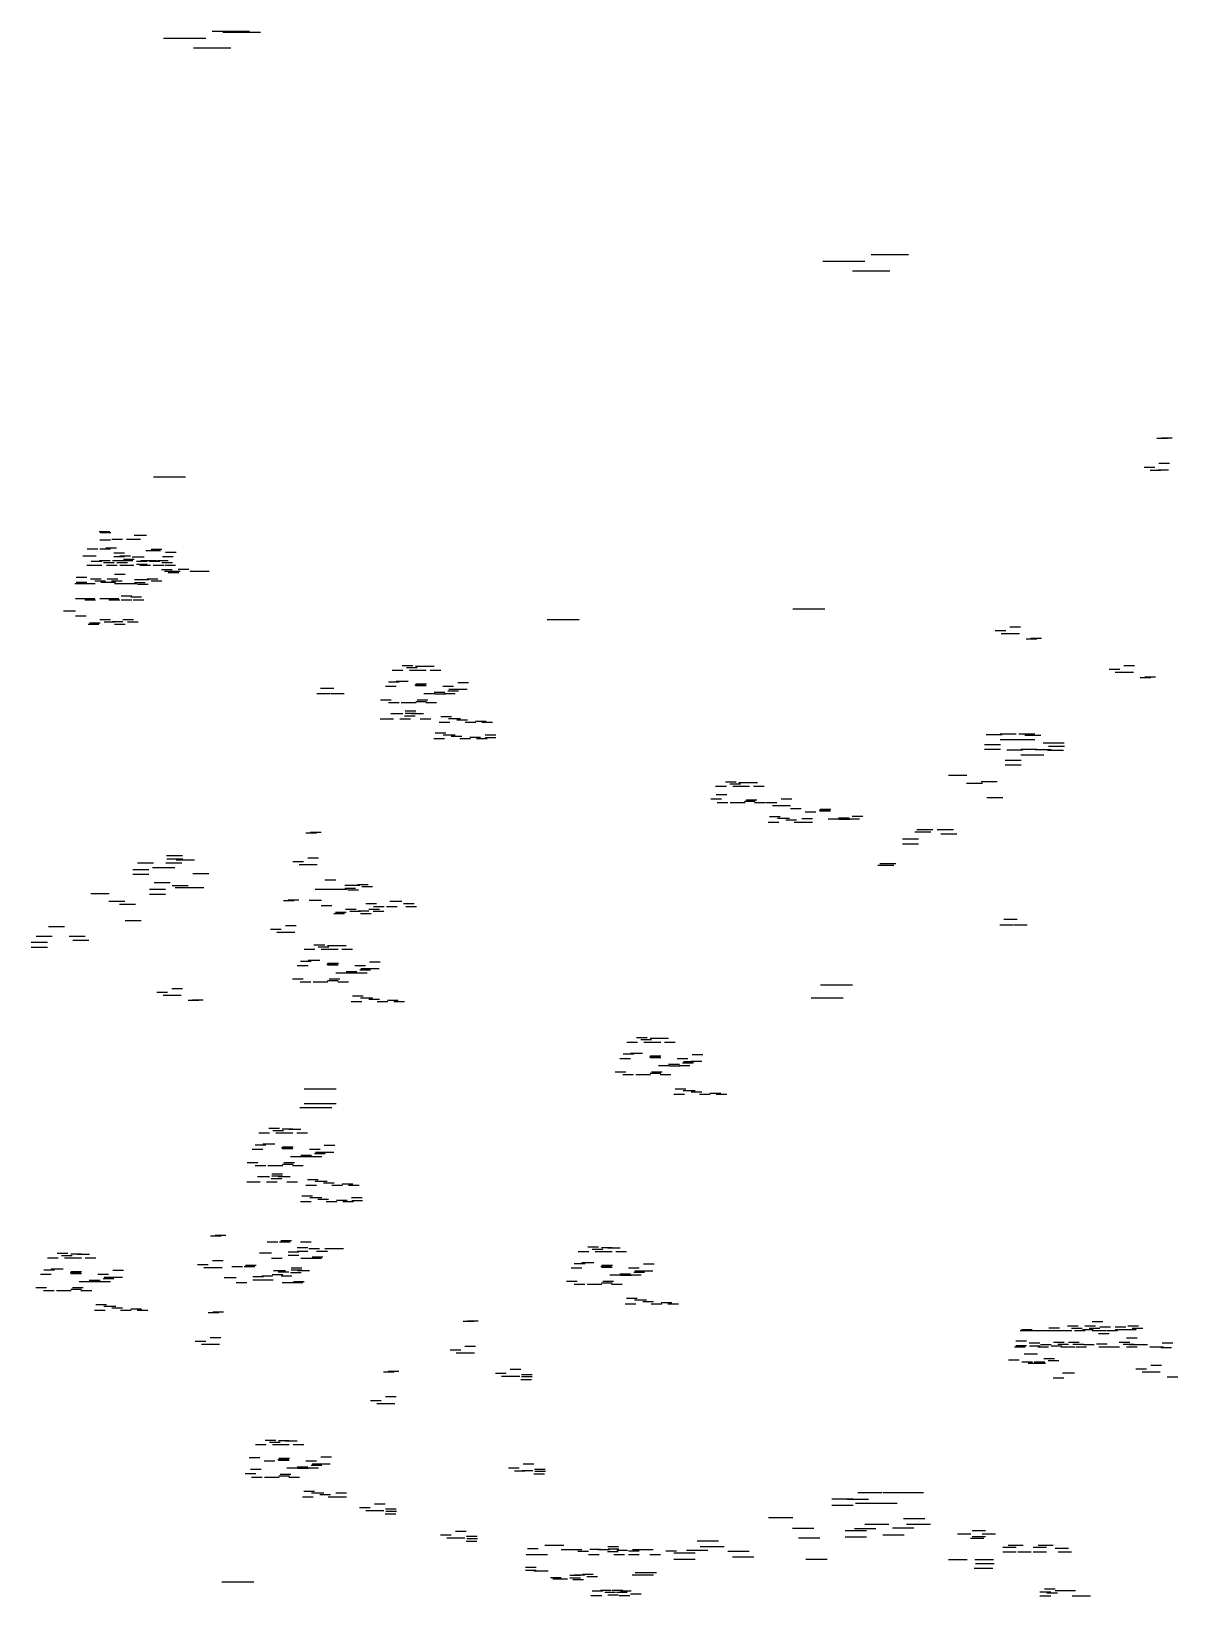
# Model space of a CAD drawing. Header units: metres. Extents: x 2661608.4 to 2661647.8, y 1209465.2 to 1209500.7.
# Drawn here: x 2661625.29 to 2661636.02, y 1209484.02 to 1209498.67 of the extents above; entities that cross this region are included whole.
import ezdxf

# ---------------------------------------------------------------- set-up
doc = ezdxf.new("R2010")
doc.units = ezdxf.units.M

msp = doc.modelspace()

# ---------------------------------------------------------------- linework, layer by layer
for p, q in [((2661626.528, 1209498.606), (2661626.878, 1209498.606)), ((2661626.573, 1209498.606), (2661626.923, 1209498.606)), ((2661626.983, 1209498.669), (2661627.333, 1209498.669)), ((2661627.084, 1209498.66), (2661627.434, 1209498.66)), ((2661626.807, 1209498.515), (2661627.157, 1209498.515)), ((2661632.698, 1209496.518), (2661633.048, 1209496.518)), ((2661632.742, 1209496.518), (2661633.092, 1209496.518)), ((2661633.152, 1209496.58), (2661633.502, 1209496.58)), ((2661632.976, 1209496.426), (2661633.326, 1209496.426)), ((2661635.827, 1209494.859), (2661635.927, 1209494.859)), ((2661635.87, 1209494.864), (2661635.97, 1209494.864)), ((2661635.845, 1209494.626), (2661635.945, 1209494.626)), ((2661626.434, 1209494.497), (2661626.734, 1209494.497)), ((2661635.706, 1209494.59), (2661635.806, 1209494.59)), ((2661635.764, 1209494.562), (2661635.864, 1209494.562)), ((2661635.834, 1209494.563), (2661635.934, 1209494.563)), ((2661625.926, 1209493.987), (2661626.026, 1209493.987)), ((2661625.93, 1209493.909), (2661626.03, 1209493.909)), ((2661625.935, 1209493.976), (2661626.035, 1209493.976)), ((2661626.043, 1209493.916), (2661626.143, 1209493.916)), ((2661626.182, 1209493.916), (2661626.282, 1209493.916)), ((2661626.212, 1209493.916), (2661626.312, 1209493.916)), ((2661626.254, 1209493.952), (2661626.354, 1209493.952)), ((2661626.267, 1209493.952), (2661626.367, 1209493.952)), ((2661625.772, 1209493.758), (2661625.872, 1209493.758)), ((2661625.797, 1209493.758), (2661625.897, 1209493.758)), ((2661625.814, 1209493.823), (2661625.914, 1209493.823)), ((2661625.93, 1209493.823), (2661626.03, 1209493.823)), ((2661625.988, 1209493.834), (2661626.088, 1209493.834)), ((2661626.063, 1209493.786), (2661626.163, 1209493.786)), ((2661626.063, 1209493.751), (2661626.163, 1209493.751)), ((2661626.119, 1209493.757), (2661626.219, 1209493.757)), ((2661626.233, 1209493.75), (2661626.333, 1209493.75)), ((2661626.246, 1209493.75), (2661626.346, 1209493.75)), ((2661626.362, 1209493.809), (2661626.462, 1209493.809)), ((2661626.398, 1209493.809), (2661626.498, 1209493.809)), ((2661626.411, 1209493.821), (2661626.511, 1209493.821)), ((2661626.518, 1209493.752), (2661626.618, 1209493.752)), ((2661626.546, 1209493.793), (2661626.646, 1209493.793)), ((2661625.81, 1209493.671), (2661625.91, 1209493.671)), ((2661625.851, 1209493.708), (2661625.951, 1209493.708)), ((2661625.851, 1209493.671), (2661625.951, 1209493.671)), ((2661625.927, 1209493.714), (2661626.027, 1209493.714)), ((2661625.967, 1209493.695), (2661626.067, 1209493.695)), ((2661625.995, 1209493.671), (2661626.095, 1209493.671)), ((2661626.051, 1209493.714), (2661626.151, 1209493.714)), ((2661626.069, 1209493.586), (2661626.169, 1209493.586)), ((2661626.091, 1209493.695), (2661626.191, 1209493.695)), ((2661626.119, 1209493.671), (2661626.219, 1209493.671)), ((2661626.139, 1209493.714), (2661626.239, 1209493.714)), ((2661626.15, 1209493.671), (2661626.25, 1209493.671)), ((2661626.152, 1209493.726), (2661626.252, 1209493.726)), ((2661626.274, 1209493.708), (2661626.374, 1209493.708)), ((2661626.275, 1209493.68), (2661626.375, 1209493.68)), ((2661626.306, 1209493.671), (2661626.406, 1209493.671)), ((2661626.316, 1209493.714), (2661626.416, 1209493.714)), ((2661626.362, 1209493.714), (2661626.462, 1209493.714)), ((2661626.392, 1209493.707), (2661626.492, 1209493.707)), ((2661626.43, 1209493.671), (2661626.53, 1209493.671)), ((2661626.47, 1209493.714), (2661626.57, 1209493.714)), ((2661626.509, 1209493.632), (2661626.609, 1209493.632)), ((2661626.511, 1209493.695), (2661626.611, 1209493.695)), ((2661626.538, 1209493.615), (2661626.638, 1209493.615)), ((2661626.539, 1209493.671), (2661626.639, 1209493.671)), ((2661626.571, 1209493.604), (2661626.671, 1209493.604)), ((2661626.584, 1209493.616), (2661626.684, 1209493.616)), ((2661626.665, 1209493.634), (2661626.765, 1209493.634)), ((2661626.778, 1209493.616), (2661626.878, 1209493.616)), ((2661626.856, 1209493.616), (2661626.956, 1209493.616)), ((2661625.697, 1209493.5), (2661625.797, 1209493.5)), ((2661625.71, 1209493.558), (2661625.81, 1209493.558)), ((2661625.71, 1209493.512), (2661625.81, 1209493.512)), ((2661625.789, 1209493.5), (2661625.889, 1209493.5)), ((2661625.845, 1209493.543), (2661625.945, 1209493.543)), ((2661625.885, 1209493.523), (2661625.985, 1209493.523)), ((2661625.94, 1209493.511), (2661626.04, 1209493.511)), ((2661625.979, 1209493.511), (2661626.079, 1209493.511)), ((2661626, 1209493.543), (2661626.1, 1209493.543)), ((2661626.041, 1209493.523), (2661626.141, 1209493.523)), ((2661626.069, 1209493.5), (2661626.169, 1209493.5)), ((2661626.1, 1209493.5), (2661626.2, 1209493.5)), ((2661626.177, 1209493.5), (2661626.277, 1209493.5)), ((2661626.255, 1209493.536), (2661626.355, 1209493.536)), ((2661626.256, 1209493.509), (2661626.356, 1209493.509)), ((2661626.284, 1209493.494), (2661626.384, 1209493.494)), ((2661626.294, 1209493.537), (2661626.394, 1209493.537)), ((2661626.373, 1209493.543), (2661626.473, 1209493.543)), ((2661626.413, 1209493.523), (2661626.513, 1209493.523)), ((2661625.705, 1209493.36), (2661625.805, 1209493.36)), ((2661625.783, 1209493.36), (2661625.883, 1209493.36)), ((2661625.792, 1209493.348), (2661625.892, 1209493.348)), ((2661625.931, 1209493.36), (2661626.031, 1209493.36)), ((2661626.008, 1209493.36), (2661626.108, 1209493.36)), ((2661626.017, 1209493.348), (2661626.117, 1209493.348)), ((2661626.131, 1209493.383), (2661626.231, 1209493.383)), ((2661626.131, 1209493.348), (2661626.231, 1209493.348)), ((2661626.22, 1209493.374), (2661626.32, 1209493.374)), ((2661626.242, 1209493.348), (2661626.342, 1209493.348)), ((2661625.59, 1209493.244), (2661625.69, 1209493.244)), ((2661625.604, 1209493.244), (2661625.704, 1209493.244)), ((2661625.703, 1209493.196), (2661625.803, 1209493.196)), ((2661625.931, 1209493.162), (2661626.031, 1209493.162)), ((2661626.148, 1209493.162), (2661626.248, 1209493.162)), ((2661630.118, 1209493.161), (2661630.418, 1209493.161)), ((2661632.417, 1209493.261), (2661632.717, 1209493.261)), ((2661625.822, 1209493.118), (2661625.922, 1209493.118)), ((2661625.836, 1209493.13), (2661625.936, 1209493.13)), ((2661625.971, 1209493.142), (2661626.071, 1209493.142)), ((2661626.047, 1209493.145), (2661626.147, 1209493.145)), ((2661626.069, 1209493.118), (2661626.169, 1209493.118)), ((2661626.189, 1209493.142), (2661626.289, 1209493.142)), ((2661634.312, 1209493.058), (2661634.412, 1209493.058)), ((2661634.369, 1209493.03), (2661634.469, 1209493.03)), ((2661634.44, 1209493.03), (2661634.54, 1209493.03)), ((2661634.451, 1209493.094), (2661634.551, 1209493.094)), ((2661634.603, 1209492.982), (2661634.703, 1209492.982)), ((2661634.645, 1209492.987), (2661634.745, 1209492.987)), ((2661628.76, 1209492.732), (2661628.86, 1209492.732)), ((2661628.801, 1209492.712), (2661628.901, 1209492.712)), ((2661628.886, 1209492.726), (2661628.986, 1209492.726)), ((2661628.948, 1209492.725), (2661629.048, 1209492.725)), ((2661628.961, 1209492.725), (2661629.061, 1209492.725)), ((2661635.518, 1209492.732), (2661635.618, 1209492.732)), ((2661628.634, 1209492.578), (2661628.734, 1209492.578)), ((2661628.668, 1209492.689), (2661628.768, 1209492.689)), ((2661628.704, 1209492.586), (2661628.804, 1209492.586)), ((2661628.717, 1209492.586), (2661628.817, 1209492.586)), ((2661628.829, 1209492.689), (2661628.929, 1209492.689)), ((2661628.887, 1209492.689), (2661628.987, 1209492.689)), ((2661628.889, 1209492.56), (2661628.989, 1209492.56)), ((2661629.023, 1209492.689), (2661629.123, 1209492.689)), ((2661629.281, 1209492.573), (2661629.381, 1209492.573)), ((2661635.379, 1209492.696), (2661635.479, 1209492.696)), ((2661635.437, 1209492.668), (2661635.537, 1209492.668)), ((2661635.507, 1209492.669), (2661635.607, 1209492.669)), ((2661635.67, 1209492.621), (2661635.77, 1209492.621)), ((2661635.713, 1209492.625), (2661635.813, 1209492.625)), ((2661627.962, 1209492.469), (2661628.087, 1209492.469)), ((2661627.998, 1209492.521), (2661628.123, 1209492.521)), ((2661628.093, 1209492.469), (2661628.218, 1209492.469)), ((2661628.605, 1209492.537), (2661628.705, 1209492.537)), ((2661628.881, 1209492.551), (2661628.981, 1209492.551)), ((2661628.886, 1209492.544), (2661628.986, 1209492.544)), ((2661628.964, 1209492.469), (2661629.064, 1209492.469)), ((2661629.06, 1209492.481), (2661629.16, 1209492.481)), ((2661629.068, 1209492.468), (2661629.168, 1209492.468)), ((2661629.141, 1209492.537), (2661629.241, 1209492.537)), ((2661629.159, 1209492.469), (2661629.259, 1209492.469)), ((2661629.19, 1209492.496), (2661629.29, 1209492.496)), ((2661629.199, 1209492.509), (2661629.299, 1209492.509)), ((2661629.27, 1209492.509), (2661629.37, 1209492.509)), ((2661628.559, 1209492.411), (2661628.659, 1209492.411)), ((2661628.632, 1209492.384), (2661628.732, 1209492.384)), ((2661628.655, 1209492.282), (2661628.755, 1209492.282)), ((2661628.668, 1209492.282), (2661628.768, 1209492.282)), ((2661628.753, 1209492.384), (2661628.853, 1209492.384)), ((2661628.788, 1209492.307), (2661628.888, 1209492.307)), ((2661628.791, 1209492.384), (2661628.891, 1209492.384)), ((2661628.791, 1209492.286), (2661628.891, 1209492.286)), ((2661628.85, 1209492.282), (2661628.95, 1209492.282)), ((2661628.862, 1209492.282), (2661628.962, 1209492.282)), ((2661628.888, 1209492.396), (2661628.988, 1209492.396)), ((2661628.901, 1209492.411), (2661629.001, 1209492.411)), ((2661628.982, 1209492.384), (2661629.082, 1209492.384)), ((2661628.554, 1209492.232), (2661628.654, 1209492.232)), ((2661628.581, 1209492.232), (2661628.681, 1209492.232)), ((2661628.74, 1209492.232), (2661628.84, 1209492.232)), ((2661628.784, 1209492.261), (2661628.884, 1209492.261)), ((2661628.931, 1209492.232), (2661629.031, 1209492.232)), ((2661629.109, 1209492.2), (2661629.209, 1209492.2)), ((2661629.122, 1209492.253), (2661629.222, 1209492.253)), ((2661629.196, 1209492.236), (2661629.296, 1209492.236)), ((2661629.208, 1209492.236), (2661629.308, 1209492.236)), ((2661629.273, 1209492.222), (2661629.373, 1209492.222)), ((2661629.351, 1209492.2), (2661629.451, 1209492.2)), ((2661629.448, 1209492.212), (2661629.548, 1209492.212)), ((2661629.507, 1209492.2), (2661629.607, 1209492.2)), ((2661629.057, 1209492.048), (2661629.157, 1209492.048)), ((2661629.07, 1209492.1), (2661629.17, 1209492.1)), ((2661629.144, 1209492.084), (2661629.244, 1209492.084)), ((2661629.157, 1209492.084), (2661629.257, 1209492.084)), ((2661629.221, 1209492.07), (2661629.321, 1209492.07)), ((2661629.3, 1209492.048), (2661629.4, 1209492.048)), ((2661629.396, 1209492.06), (2661629.496, 1209492.06)), ((2661629.456, 1209492.048), (2661629.556, 1209492.048)), ((2661629.537, 1209492.084), (2661629.637, 1209492.084)), ((2661629.538, 1209492.057), (2661629.638, 1209492.057)), ((2661634.213, 1209491.992), (2661634.363, 1209491.992)), ((2661634.227, 1209492.085), (2661634.377, 1209492.085)), ((2661634.358, 1209492.093), (2661634.508, 1209492.093)), ((2661634.358, 1209492.04), (2661634.508, 1209492.04)), ((2661634.426, 1209492.04), (2661634.576, 1209492.04)), ((2661634.533, 1209492.093), (2661634.683, 1209492.093)), ((2661634.533, 1209492.04), (2661634.683, 1209492.04)), ((2661634.591, 1209492.08), (2661634.741, 1209492.08)), ((2661634.763, 1209492.009), (2661634.913, 1209492.009)), ((2661634.809, 1209492.008), (2661634.959, 1209492.008)), ((2661634.812, 1209491.977), (2661634.962, 1209491.977)), ((2661634.213, 1209491.947), (2661634.363, 1209491.947)), ((2661634.406, 1209491.847), (2661634.556, 1209491.847)), ((2661634.421, 1209491.941), (2661634.571, 1209491.941)), ((2661634.552, 1209491.948), (2661634.702, 1209491.948)), ((2661634.552, 1209491.895), (2661634.702, 1209491.895)), ((2661634.619, 1209491.895), (2661634.769, 1209491.895)), ((2661634.688, 1209491.944), (2661634.838, 1209491.944)), ((2661634.803, 1209491.939), (2661634.953, 1209491.939)), ((2661633.876, 1209491.704), (2661634.026, 1209491.704)), ((2661633.896, 1209491.704), (2661634.046, 1209491.704)), ((2661634.406, 1209491.802), (2661634.556, 1209491.802)), ((2661631.696, 1209491.601), (2661631.796, 1209491.601)), ((2661631.788, 1209491.644), (2661631.888, 1209491.644)), ((2661631.828, 1209491.625), (2661631.928, 1209491.625)), ((2661631.856, 1209491.601), (2661631.956, 1209491.601)), ((2661631.914, 1209491.638), (2661632.014, 1209491.638)), ((2661631.914, 1209491.601), (2661632.014, 1209491.601)), ((2661631.976, 1209491.638), (2661632.076, 1209491.638)), ((2661631.989, 1209491.638), (2661632.089, 1209491.638)), ((2661632.05, 1209491.601), (2661632.15, 1209491.601)), ((2661634.044, 1209491.631), (2661634.194, 1209491.631)), ((2661634.181, 1209491.645), (2661634.331, 1209491.645)), ((2661631.652, 1209491.482), (2661631.752, 1209491.482)), ((2661631.702, 1209491.525), (2661631.802, 1209491.525)), ((2661631.711, 1209491.449), (2661631.811, 1209491.449)), ((2661631.832, 1209491.449), (2661631.932, 1209491.449)), ((2661631.871, 1209491.449), (2661631.971, 1209491.449)), ((2661631.967, 1209491.461), (2661632.067, 1209491.461)), ((2661631.98, 1209491.475), (2661632.08, 1209491.475)), ((2661632.061, 1209491.449), (2661632.161, 1209491.449)), ((2661632.169, 1209491.449), (2661632.269, 1209491.449)), ((2661632.227, 1209491.422), (2661632.327, 1209491.422)), ((2661632.297, 1209491.422), (2661632.397, 1209491.422)), ((2661632.308, 1209491.485), (2661632.408, 1209491.485)), ((2661632.396, 1209491.394), (2661632.496, 1209491.394)), ((2661634.233, 1209491.495), (2661634.383, 1209491.495)), ((2661632.188, 1209491.265), (2661632.288, 1209491.265)), ((2661632.201, 1209491.317), (2661632.301, 1209491.317)), ((2661632.275, 1209491.301), (2661632.375, 1209491.301)), ((2661632.287, 1209491.301), (2661632.387, 1209491.301)), ((2661632.352, 1209491.286), (2661632.452, 1209491.286)), ((2661632.43, 1209491.265), (2661632.53, 1209491.265)), ((2661632.502, 1209491.3), (2661632.602, 1209491.3)), ((2661632.502, 1209491.265), (2661632.602, 1209491.265)), ((2661632.535, 1209491.362), (2661632.635, 1209491.362)), ((2661632.666, 1209491.377), (2661632.766, 1209491.377)), ((2661632.671, 1209491.37), (2661632.771, 1209491.37)), ((2661632.674, 1209491.386), (2661632.774, 1209491.386)), ((2661632.749, 1209491.295), (2661632.849, 1209491.295)), ((2661632.845, 1209491.307), (2661632.945, 1209491.307)), ((2661632.853, 1209491.293), (2661632.953, 1209491.293)), ((2661632.944, 1209491.295), (2661633.044, 1209491.295)), ((2661632.975, 1209491.321), (2661633.075, 1209491.321)), ((2661627.86, 1209491.166), (2661627.96, 1209491.166)), ((2661627.902, 1209491.17), (2661628.002, 1209491.17)), ((2661633.446, 1209491.108), (2661633.596, 1209491.108)), ((2661633.559, 1209491.174), (2661633.709, 1209491.174)), ((2661633.579, 1209491.196), (2661633.729, 1209491.196)), ((2661633.771, 1209491.196), (2661633.921, 1209491.196)), ((2661633.805, 1209491.156), (2661633.955, 1209491.156)), ((2661626.556, 1209490.953), (2661626.706, 1209490.953)), ((2661633.446, 1209491.063), (2661633.596, 1209491.063)), ((2661626.241, 1209490.823), (2661626.391, 1209490.823)), ((2661626.284, 1209490.885), (2661626.434, 1209490.885)), ((2661626.425, 1209490.84), (2661626.575, 1209490.84)), ((2661626.483, 1209490.84), (2661626.633, 1209490.84)), ((2661626.55, 1209490.883), (2661626.7, 1209490.883)), ((2661626.559, 1209490.921), (2661626.709, 1209490.921)), ((2661626.647, 1209490.914), (2661626.797, 1209490.914)), ((2661626.666, 1209490.914), (2661626.816, 1209490.914)), ((2661627.739, 1209490.897), (2661627.839, 1209490.897)), ((2661627.797, 1209490.869), (2661627.897, 1209490.869)), ((2661627.867, 1209490.869), (2661627.967, 1209490.869)), ((2661627.878, 1209490.932), (2661627.978, 1209490.932)), ((2661633.214, 1209490.862), (2661633.364, 1209490.862)), ((2661633.234, 1209490.879), (2661633.384, 1209490.879)), ((2661626.241, 1209490.778), (2661626.391, 1209490.778)), ((2661626.439, 1209490.699), (2661626.589, 1209490.699)), ((2661626.607, 1209490.672), (2661626.757, 1209490.672)), ((2661626.803, 1209490.785), (2661626.953, 1209490.785)), ((2661628.039, 1209490.724), (2661628.139, 1209490.724)), ((2661628.224, 1209490.675), (2661628.324, 1209490.675)), ((2661628.264, 1209490.676), (2661628.364, 1209490.676)), ((2661628.343, 1209490.681), (2661628.443, 1209490.681)), ((2661628.383, 1209490.662), (2661628.483, 1209490.662)), ((2661625.847, 1209490.598), (2661625.997, 1209490.598)), ((2661625.868, 1209490.598), (2661626.018, 1209490.598)), ((2661626.016, 1209490.525), (2661626.166, 1209490.525)), ((2661626.396, 1209490.637), (2661626.546, 1209490.637)), ((2661626.396, 1209490.592), (2661626.546, 1209490.592)), ((2661626.637, 1209490.654), (2661626.787, 1209490.654)), ((2661626.755, 1209490.654), (2661626.905, 1209490.654)), ((2661627.651, 1209490.533), (2661627.751, 1209490.533)), ((2661627.694, 1209490.537), (2661627.794, 1209490.537)), ((2661627.891, 1209490.535), (2661627.991, 1209490.535)), ((2661627.905, 1209490.535), (2661628.005, 1209490.535)), ((2661627.947, 1209490.638), (2661628.047, 1209490.638)), ((2661628.039, 1209490.638), (2661628.139, 1209490.638)), ((2661628.07, 1209490.638), (2661628.17, 1209490.638)), ((2661628.147, 1209490.638), (2661628.247, 1209490.638)), ((2661628.226, 1209490.647), (2661628.326, 1209490.647)), ((2661628.254, 1209490.632), (2661628.354, 1209490.632)), ((2661628.645, 1209490.526), (2661628.745, 1209490.526)), ((2661628.658, 1209490.526), (2661628.758, 1209490.526)), ((2661626.116, 1209490.496), (2661626.266, 1209490.496)), ((2661628.003, 1209490.486), (2661628.103, 1209490.486)), ((2661628.123, 1209490.409), (2661628.223, 1209490.409)), ((2661628.137, 1209490.421), (2661628.237, 1209490.421)), ((2661628.232, 1209490.452), (2661628.332, 1209490.452)), ((2661628.272, 1209490.432), (2661628.372, 1209490.432)), ((2661628.348, 1209490.435), (2661628.448, 1209490.435)), ((2661628.37, 1209490.409), (2661628.47, 1209490.409)), ((2661628.42, 1209490.503), (2661628.52, 1209490.503)), ((2661628.449, 1209490.452), (2661628.549, 1209490.452)), ((2661628.49, 1209490.432), (2661628.59, 1209490.432)), ((2661628.493, 1209490.476), (2661628.593, 1209490.476)), ((2661628.614, 1209490.476), (2661628.714, 1209490.476)), ((2661628.774, 1209490.503), (2661628.874, 1209490.503)), ((2661628.796, 1209490.476), (2661628.896, 1209490.476)), ((2661625.452, 1209490.289), (2661625.602, 1209490.289)), ((2661626.168, 1209490.346), (2661626.318, 1209490.346)), ((2661627.53, 1209490.264), (2661627.63, 1209490.264)), ((2661627.588, 1209490.236), (2661627.688, 1209490.236)), ((2661627.658, 1209490.236), (2661627.758, 1209490.236)), ((2661627.669, 1209490.299), (2661627.769, 1209490.299)), ((2661634.356, 1209490.305), (2661634.481, 1209490.305)), ((2661634.392, 1209490.356), (2661634.517, 1209490.356)), ((2661634.487, 1209490.305), (2661634.612, 1209490.305)), ((2661625.29, 1209490.142), (2661625.44, 1209490.142)), ((2661625.29, 1209490.096), (2661625.44, 1209490.096)), ((2661625.335, 1209490.198), (2661625.485, 1209490.198)), ((2661625.644, 1209490.199), (2661625.794, 1209490.199)), ((2661625.678, 1209490.159), (2661625.828, 1209490.159)), ((2661627.844, 1209490.075), (2661627.944, 1209490.075)), ((2661627.936, 1209490.118), (2661628.036, 1209490.118)), ((2661627.976, 1209490.098), (2661628.076, 1209490.098)), ((2661628.004, 1209490.075), (2661628.104, 1209490.075)), ((2661628.062, 1209490.112), (2661628.162, 1209490.112)), ((2661628.062, 1209490.075), (2661628.162, 1209490.075)), ((2661628.124, 1209490.111), (2661628.224, 1209490.111)), ((2661628.137, 1209490.111), (2661628.237, 1209490.111)), ((2661628.198, 1209490.075), (2661628.298, 1209490.075)), ((2661627.809, 1209489.964), (2661627.909, 1209489.964)), ((2661627.88, 1209489.972), (2661627.98, 1209489.972)), ((2661627.892, 1209489.972), (2661627.992, 1209489.972)), ((2661628.056, 1209489.937), (2661628.156, 1209489.937)), ((2661628.062, 1209489.93), (2661628.162, 1209489.93)), ((2661628.064, 1209489.946), (2661628.164, 1209489.946)), ((2661628.456, 1209489.959), (2661628.556, 1209489.959)), ((2661627.735, 1209489.797), (2661627.835, 1209489.797)), ((2661627.78, 1209489.923), (2661627.88, 1209489.923)), ((2661628.063, 1209489.782), (2661628.163, 1209489.782)), ((2661628.077, 1209489.797), (2661628.177, 1209489.797)), ((2661628.14, 1209489.855), (2661628.24, 1209489.855)), ((2661628.236, 1209489.867), (2661628.336, 1209489.867)), ((2661628.243, 1209489.854), (2661628.343, 1209489.854)), ((2661628.317, 1209489.923), (2661628.417, 1209489.923)), ((2661628.334, 1209489.855), (2661628.434, 1209489.855)), ((2661628.366, 1209489.882), (2661628.466, 1209489.882)), ((2661628.375, 1209489.895), (2661628.475, 1209489.895)), ((2661628.445, 1209489.895), (2661628.545, 1209489.895)), ((2661626.465, 1209489.673), (2661626.565, 1209489.673)), ((2661626.523, 1209489.646), (2661626.623, 1209489.646)), ((2661626.593, 1209489.646), (2661626.693, 1209489.646)), ((2661626.604, 1209489.709), (2661626.704, 1209489.709)), ((2661627.808, 1209489.77), (2661627.908, 1209489.77)), ((2661627.929, 1209489.77), (2661628.029, 1209489.77)), ((2661627.967, 1209489.77), (2661628.067, 1209489.77)), ((2661628.158, 1209489.77), (2661628.258, 1209489.77)), ((2661628.297, 1209489.639), (2661628.397, 1209489.639)), ((2661632.678, 1209489.743), (2661632.978, 1209489.743)), ((2661626.757, 1209489.598), (2661626.857, 1209489.598)), ((2661626.799, 1209489.603), (2661626.899, 1209489.603)), ((2661628.284, 1209489.586), (2661628.384, 1209489.586)), ((2661628.371, 1209489.622), (2661628.471, 1209489.622)), ((2661628.384, 1209489.622), (2661628.484, 1209489.622)), ((2661628.449, 1209489.608), (2661628.549, 1209489.608)), ((2661628.527, 1209489.586), (2661628.627, 1209489.586)), ((2661628.623, 1209489.598), (2661628.723, 1209489.598)), ((2661628.683, 1209489.586), (2661628.783, 1209489.586)), ((2661632.591, 1209489.62), (2661632.891, 1209489.62)), ((2661630.863, 1209489.206), (2661630.963, 1209489.206)), ((2661630.956, 1209489.249), (2661631.056, 1209489.249)), ((2661630.996, 1209489.23), (2661631.096, 1209489.23)), ((2661631.024, 1209489.206), (2661631.124, 1209489.206)), ((2661631.082, 1209489.243), (2661631.182, 1209489.243)), ((2661631.082, 1209489.206), (2661631.182, 1209489.206)), ((2661631.144, 1209489.242), (2661631.244, 1209489.242)), ((2661631.156, 1209489.242), (2661631.256, 1209489.242)), ((2661631.218, 1209489.206), (2661631.318, 1209489.206)), ((2661630.8, 1209489.054), (2661630.9, 1209489.054)), ((2661630.829, 1209489.095), (2661630.929, 1209489.095)), ((2661630.899, 1209489.103), (2661630.999, 1209489.103)), ((2661630.912, 1209489.103), (2661631.012, 1209489.103)), ((2661631.076, 1209489.068), (2661631.176, 1209489.068)), ((2661631.082, 1209489.061), (2661631.182, 1209489.061)), ((2661631.084, 1209489.078), (2661631.184, 1209489.078)), ((2661631.337, 1209489.054), (2661631.437, 1209489.054)), ((2661631.476, 1209489.09), (2661631.576, 1209489.09)), ((2661630.755, 1209488.928), (2661630.855, 1209488.928)), ((2661630.828, 1209488.902), (2661630.928, 1209488.902)), ((2661630.948, 1209488.902), (2661631.048, 1209488.902)), ((2661630.987, 1209488.902), (2661631.087, 1209488.902)), ((2661631.083, 1209488.914), (2661631.183, 1209488.914)), ((2661631.096, 1209488.928), (2661631.196, 1209488.928)), ((2661631.16, 1209488.987), (2661631.26, 1209488.987)), ((2661631.177, 1209488.902), (2661631.277, 1209488.902)), ((2661631.256, 1209488.999), (2661631.356, 1209488.999)), ((2661631.263, 1209488.985), (2661631.363, 1209488.985)), ((2661631.354, 1209488.987), (2661631.454, 1209488.987)), ((2661631.385, 1209489.013), (2661631.485, 1209489.013)), ((2661631.394, 1209489.026), (2661631.494, 1209489.026)), ((2661631.465, 1209489.027), (2661631.565, 1209489.027)), ((2661627.844, 1209488.769), (2661628.144, 1209488.769)), ((2661631.317, 1209488.77), (2661631.417, 1209488.77)), ((2661631.391, 1209488.754), (2661631.491, 1209488.754)), ((2661631.404, 1209488.754), (2661631.504, 1209488.754)), ((2661627.844, 1209488.63), (2661628.144, 1209488.63)), ((2661631.304, 1209488.718), (2661631.404, 1209488.718)), ((2661631.468, 1209488.739), (2661631.568, 1209488.739)), ((2661631.546, 1209488.718), (2661631.646, 1209488.718)), ((2661631.643, 1209488.729), (2661631.743, 1209488.729)), ((2661631.702, 1209488.718), (2661631.802, 1209488.718)), ((2661627.804, 1209488.595), (2661628.104, 1209488.595)), ((2661627.42, 1209488.356), (2661627.52, 1209488.356)), ((2661627.512, 1209488.399), (2661627.612, 1209488.399)), ((2661627.552, 1209488.379), (2661627.652, 1209488.379)), ((2661627.58, 1209488.356), (2661627.68, 1209488.356)), ((2661627.638, 1209488.393), (2661627.738, 1209488.393)), ((2661627.638, 1209488.356), (2661627.738, 1209488.356)), ((2661627.7, 1209488.392), (2661627.8, 1209488.392)), ((2661627.713, 1209488.392), (2661627.813, 1209488.392)), ((2661627.774, 1209488.356), (2661627.874, 1209488.356)), ((2661627.357, 1209488.204), (2661627.457, 1209488.204)), ((2661627.385, 1209488.245), (2661627.485, 1209488.245)), ((2661627.456, 1209488.253), (2661627.556, 1209488.253)), ((2661627.468, 1209488.253), (2661627.568, 1209488.253)), ((2661627.632, 1209488.218), (2661627.732, 1209488.218)), ((2661627.638, 1209488.211), (2661627.738, 1209488.211)), ((2661627.641, 1209488.227), (2661627.741, 1209488.227)), ((2661627.893, 1209488.204), (2661627.993, 1209488.204)), ((2661627.951, 1209488.176), (2661628.051, 1209488.176)), ((2661628.021, 1209488.176), (2661628.121, 1209488.176)), ((2661628.032, 1209488.24), (2661628.132, 1209488.24)), ((2661627.311, 1209488.078), (2661627.411, 1209488.078)), ((2661627.384, 1209488.051), (2661627.484, 1209488.051)), ((2661627.505, 1209488.051), (2661627.605, 1209488.051)), ((2661627.543, 1209488.051), (2661627.643, 1209488.051)), ((2661627.64, 1209488.063), (2661627.74, 1209488.063)), ((2661627.653, 1209488.078), (2661627.753, 1209488.078)), ((2661627.716, 1209488.136), (2661627.816, 1209488.136)), ((2661627.734, 1209488.051), (2661627.834, 1209488.051)), ((2661627.812, 1209488.148), (2661627.912, 1209488.148)), ((2661627.819, 1209488.135), (2661627.919, 1209488.135)), ((2661627.91, 1209488.136), (2661628.01, 1209488.136)), ((2661627.942, 1209488.163), (2661628.042, 1209488.163)), ((2661627.306, 1209487.899), (2661627.406, 1209487.899)), ((2661627.332, 1209487.899), (2661627.432, 1209487.899)), ((2661627.407, 1209487.948), (2661627.507, 1209487.948)), ((2661627.42, 1209487.948), (2661627.52, 1209487.948)), ((2661627.492, 1209487.899), (2661627.592, 1209487.899)), ((2661627.536, 1209487.928), (2661627.636, 1209487.928)), ((2661627.54, 1209487.974), (2661627.64, 1209487.974)), ((2661627.542, 1209487.953), (2661627.642, 1209487.953)), ((2661627.601, 1209487.948), (2661627.701, 1209487.948)), ((2661627.614, 1209487.948), (2661627.714, 1209487.948)), ((2661627.682, 1209487.899), (2661627.782, 1209487.899)), ((2661627.874, 1209487.92), (2661627.974, 1209487.92)), ((2661627.947, 1209487.903), (2661628.047, 1209487.903)), ((2661627.96, 1209487.903), (2661628.06, 1209487.903)), ((2661628.025, 1209487.889), (2661628.125, 1209487.889)), ((2661628.199, 1209487.879), (2661628.299, 1209487.879)), ((2661627.822, 1209487.767), (2661627.922, 1209487.767)), ((2661627.86, 1209487.867), (2661627.96, 1209487.867)), ((2661627.896, 1209487.751), (2661627.996, 1209487.751)), ((2661627.908, 1209487.751), (2661628.008, 1209487.751)), ((2661627.973, 1209487.737), (2661628.073, 1209487.737)), ((2661628.103, 1209487.867), (2661628.203, 1209487.867)), ((2661628.259, 1209487.867), (2661628.359, 1209487.867)), ((2661628.288, 1209487.751), (2661628.388, 1209487.751)), ((2661627.809, 1209487.715), (2661627.909, 1209487.715)), ((2661628.051, 1209487.715), (2661628.151, 1209487.715)), ((2661628.148, 1209487.727), (2661628.248, 1209487.727)), ((2661628.207, 1209487.715), (2661628.307, 1209487.715)), ((2661628.289, 1209487.724), (2661628.389, 1209487.724)), ((2661626.968, 1209487.394), (2661627.068, 1209487.394)), ((2661627.01, 1209487.398), (2661627.11, 1209487.398)), ((2661627.498, 1209487.336), (2661627.598, 1209487.336)), ((2661627.612, 1209487.336), (2661627.712, 1209487.336)), ((2661627.626, 1209487.348), (2661627.726, 1209487.348)), ((2661627.811, 1209487.336), (2661627.911, 1209487.336)), ((2661630.5, 1209487.288), (2661630.6, 1209487.288)), ((2661625.44, 1209487.186), (2661625.54, 1209487.186)), ((2661625.533, 1209487.229), (2661625.633, 1209487.229)), ((2661625.573, 1209487.209), (2661625.673, 1209487.209)), ((2661625.601, 1209487.186), (2661625.701, 1209487.186)), ((2661625.659, 1209487.223), (2661625.759, 1209487.223)), ((2661625.659, 1209487.186), (2661625.759, 1209487.186)), ((2661625.721, 1209487.222), (2661625.821, 1209487.222)), ((2661625.734, 1209487.222), (2661625.834, 1209487.222)), ((2661625.795, 1209487.186), (2661625.895, 1209487.186)), ((2661626.986, 1209487.161), (2661627.086, 1209487.161)), ((2661627.425, 1209487.233), (2661627.525, 1209487.233)), ((2661627.439, 1209487.232), (2661627.539, 1209487.232)), ((2661627.537, 1209487.184), (2661627.637, 1209487.184)), ((2661627.694, 1209487.243), (2661627.794, 1209487.243)), ((2661627.694, 1209487.212), (2661627.794, 1209487.212)), ((2661627.778, 1209487.284), (2661627.878, 1209487.284)), ((2661627.779, 1209487.249), (2661627.879, 1209487.249)), ((2661627.813, 1209487.184), (2661627.913, 1209487.184)), ((2661627.888, 1209487.275), (2661627.988, 1209487.275)), ((2661627.906, 1209487.184), (2661628.006, 1209487.184)), ((2661627.92, 1209487.196), (2661628.02, 1209487.196)), ((2661627.961, 1209487.249), (2661628.061, 1209487.249)), ((2661628.036, 1209487.275), (2661628.136, 1209487.275)), ((2661628.113, 1209487.275), (2661628.213, 1209487.275)), ((2661630.408, 1209487.245), (2661630.508, 1209487.245)), ((2661630.444, 1209487.142), (2661630.544, 1209487.142)), ((2661630.456, 1209487.142), (2661630.556, 1209487.142)), ((2661630.54, 1209487.269), (2661630.64, 1209487.269)), ((2661630.568, 1209487.245), (2661630.668, 1209487.245)), ((2661630.626, 1209487.282), (2661630.726, 1209487.282)), ((2661630.626, 1209487.245), (2661630.726, 1209487.245)), ((2661630.688, 1209487.281), (2661630.788, 1209487.281)), ((2661630.701, 1209487.281), (2661630.801, 1209487.281)), ((2661630.762, 1209487.245), (2661630.862, 1209487.245)), ((2661625.377, 1209487.034), (2661625.477, 1209487.034)), ((2661625.406, 1209487.075), (2661625.506, 1209487.075)), ((2661625.476, 1209487.083), (2661625.576, 1209487.083)), ((2661625.489, 1209487.083), (2661625.589, 1209487.083)), ((2661625.653, 1209487.048), (2661625.753, 1209487.048)), ((2661625.659, 1209487.041), (2661625.759, 1209487.041)), ((2661625.661, 1209487.057), (2661625.761, 1209487.057)), ((2661625.914, 1209487.034), (2661626.014, 1209487.034)), ((2661625.972, 1209487.006), (2661626.072, 1209487.006)), ((2661626.042, 1209487.006), (2661626.142, 1209487.006)), ((2661626.053, 1209487.07), (2661626.153, 1209487.07)), ((2661626.846, 1209487.125), (2661626.946, 1209487.125)), ((2661626.904, 1209487.097), (2661627.004, 1209487.097)), ((2661626.975, 1209487.097), (2661627.075, 1209487.097)), ((2661627.094, 1209487.002), (2661627.194, 1209487.002)), ((2661627.107, 1209487.002), (2661627.207, 1209487.002)), ((2661627.167, 1209487.106), (2661627.267, 1209487.106)), ((2661627.281, 1209487.106), (2661627.381, 1209487.106)), ((2661627.294, 1209487.118), (2661627.394, 1209487.118)), ((2661627.363, 1209487.013), (2661627.463, 1209487.013)), ((2661627.448, 1209487.019), (2661627.548, 1209487.019)), ((2661627.544, 1209487.031), (2661627.644, 1209487.031)), ((2661627.557, 1209487.068), (2661627.657, 1209487.068)), ((2661627.569, 1209487.068), (2661627.669, 1209487.068)), ((2661627.602, 1209487.054), (2661627.702, 1209487.054)), ((2661627.63, 1209487.019), (2661627.73, 1209487.019)), ((2661627.717, 1209487.048), (2661627.817, 1209487.048)), ((2661627.721, 1209487.094), (2661627.821, 1209487.094)), ((2661627.723, 1209487.073), (2661627.823, 1209487.073)), ((2661627.782, 1209487.068), (2661627.882, 1209487.068)), ((2661627.795, 1209487.068), (2661627.895, 1209487.068)), ((2661630.344, 1209487.093), (2661630.444, 1209487.093)), ((2661630.373, 1209487.134), (2661630.473, 1209487.134)), ((2661630.62, 1209487.107), (2661630.72, 1209487.107)), ((2661630.626, 1209487.1), (2661630.726, 1209487.1)), ((2661630.629, 1209487.117), (2661630.729, 1209487.117)), ((2661630.704, 1209487.026), (2661630.804, 1209487.026)), ((2661630.8, 1209487.038), (2661630.9, 1209487.038)), ((2661630.807, 1209487.024), (2661630.907, 1209487.024)), ((2661630.881, 1209487.093), (2661630.981, 1209487.093)), ((2661630.898, 1209487.026), (2661630.998, 1209487.026)), ((2661630.93, 1209487.052), (2661631.03, 1209487.052)), ((2661630.939, 1209487.065), (2661631.039, 1209487.065)), ((2661631.009, 1209487.066), (2661631.109, 1209487.066)), ((2661631.02, 1209487.129), (2661631.12, 1209487.129)), ((2661625.332, 1209486.908), (2661625.432, 1209486.908)), ((2661625.405, 1209486.881), (2661625.505, 1209486.881)), ((2661625.526, 1209486.881), (2661625.626, 1209486.881)), ((2661625.564, 1209486.881), (2661625.664, 1209486.881)), ((2661625.66, 1209486.893), (2661625.76, 1209486.893)), ((2661625.674, 1209486.908), (2661625.774, 1209486.908)), ((2661625.737, 1209486.966), (2661625.837, 1209486.966)), ((2661625.755, 1209486.881), (2661625.855, 1209486.881)), ((2661625.833, 1209486.978), (2661625.933, 1209486.978)), ((2661625.84, 1209486.965), (2661625.94, 1209486.965)), ((2661625.931, 1209486.966), (2661626.031, 1209486.966)), ((2661625.962, 1209486.993), (2661626.062, 1209486.993)), ((2661627.206, 1209486.954), (2661627.306, 1209486.954)), ((2661627.363, 1209486.982), (2661627.463, 1209486.982)), ((2661627.376, 1209486.98), (2661627.476, 1209486.98)), ((2661627.454, 1209486.98), (2661627.554, 1209486.98)), ((2661627.637, 1209486.954), (2661627.737, 1209486.954)), ((2661627.731, 1209486.954), (2661627.831, 1209486.954)), ((2661627.744, 1209486.966), (2661627.844, 1209486.966)), ((2661630.299, 1209486.967), (2661630.399, 1209486.967)), ((2661630.372, 1209486.941), (2661630.472, 1209486.941)), ((2661630.493, 1209486.941), (2661630.593, 1209486.941)), ((2661630.531, 1209486.941), (2661630.631, 1209486.941)), ((2661630.627, 1209486.953), (2661630.727, 1209486.953)), ((2661630.641, 1209486.967), (2661630.741, 1209486.967)), ((2661630.722, 1209486.941), (2661630.822, 1209486.941)), ((2661625.894, 1209486.75), (2661625.994, 1209486.75)), ((2661625.968, 1209486.733), (2661626.068, 1209486.733)), ((2661625.981, 1209486.733), (2661626.081, 1209486.733)), ((2661626.045, 1209486.719), (2661626.145, 1209486.719)), ((2661626.22, 1209486.709), (2661626.32, 1209486.709)), ((2661630.848, 1209486.757), (2661630.948, 1209486.757)), ((2661630.861, 1209486.809), (2661630.961, 1209486.809)), ((2661630.935, 1209486.793), (2661631.035, 1209486.793)), ((2661630.948, 1209486.793), (2661631.048, 1209486.793)), ((2661631.013, 1209486.778), (2661631.113, 1209486.778)), ((2661631.091, 1209486.757), (2661631.191, 1209486.757)), ((2661631.187, 1209486.768), (2661631.287, 1209486.768)), ((2661631.247, 1209486.757), (2661631.347, 1209486.757)), ((2661625.881, 1209486.697), (2661625.981, 1209486.697)), ((2661626.124, 1209486.697), (2661626.224, 1209486.697)), ((2661626.28, 1209486.697), (2661626.38, 1209486.697)), ((2661626.946, 1209486.675), (2661627.046, 1209486.675)), ((2661626.988, 1209486.68), (2661627.088, 1209486.68)), ((2661629.331, 1209486.594), (2661629.431, 1209486.594)), ((2661629.373, 1209486.598), (2661629.473, 1209486.598)), ((2661635.219, 1209486.592), (2661635.319, 1209486.592)), ((2661626.964, 1209486.442), (2661627.064, 1209486.442)), ((2661634.506, 1209486.411), (2661634.606, 1209486.411)), ((2661634.545, 1209486.506), (2661634.645, 1209486.506)), ((2661634.559, 1209486.517), (2661634.659, 1209486.517)), ((2661634.644, 1209486.506), (2661634.744, 1209486.506)), ((2661634.739, 1209486.506), (2661634.839, 1209486.506)), ((2661634.816, 1209486.532), (2661634.916, 1209486.532)), ((2661634.839, 1209486.506), (2661634.939, 1209486.506)), ((2661634.929, 1209486.506), (2661635.029, 1209486.506)), ((2661634.988, 1209486.549), (2661635.088, 1209486.549)), ((2661635.028, 1209486.529), (2661635.128, 1209486.529)), ((2661635.056, 1209486.506), (2661635.156, 1209486.506)), ((2661635.129, 1209486.517), (2661635.229, 1209486.517)), ((2661635.151, 1209486.549), (2661635.251, 1209486.549)), ((2661635.191, 1209486.529), (2661635.291, 1209486.529)), ((2661635.219, 1209486.506), (2661635.319, 1209486.506)), ((2661635.25, 1209486.506), (2661635.35, 1209486.506)), ((2661635.281, 1209486.478), (2661635.381, 1209486.478)), ((2661635.292, 1209486.542), (2661635.392, 1209486.542)), ((2661635.359, 1209486.506), (2661635.459, 1209486.506)), ((2661635.436, 1209486.542), (2661635.536, 1209486.542)), ((2661635.437, 1209486.515), (2661635.537, 1209486.515)), ((2661635.494, 1209486.517), (2661635.594, 1209486.517)), ((2661635.533, 1209486.517), (2661635.633, 1209486.517)), ((2661635.541, 1209486.439), (2661635.641, 1209486.439)), ((2661635.555, 1209486.549), (2661635.655, 1209486.549)), ((2661635.595, 1209486.529), (2661635.695, 1209486.529)), ((2661626.825, 1209486.406), (2661626.925, 1209486.406)), ((2661626.883, 1209486.378), (2661626.983, 1209486.378)), ((2661626.953, 1209486.378), (2661627.053, 1209486.378)), ((2661629.21, 1209486.325), (2661629.31, 1209486.325)), ((2661629.267, 1209486.297), (2661629.367, 1209486.297)), ((2661629.338, 1209486.297), (2661629.438, 1209486.297)), ((2661629.349, 1209486.36), (2661629.449, 1209486.36)), ((2661634.493, 1209486.354), (2661634.593, 1209486.354)), ((2661634.506, 1209486.365), (2661634.606, 1209486.365)), ((2661634.583, 1209486.288), (2661634.683, 1209486.288)), ((2661634.608, 1209486.288), (2661634.708, 1209486.288)), ((2661634.632, 1209486.39), (2661634.732, 1209486.39)), ((2661634.633, 1209486.362), (2661634.733, 1209486.362)), ((2661634.711, 1209486.354), (2661634.811, 1209486.354)), ((2661634.736, 1209486.375), (2661634.836, 1209486.375)), ((2661634.837, 1209486.364), (2661634.937, 1209486.364)), ((2661634.859, 1209486.397), (2661634.959, 1209486.397)), ((2661634.899, 1209486.377), (2661634.999, 1209486.377)), ((2661634.927, 1209486.354), (2661635.027, 1209486.354)), ((2661634.958, 1209486.354), (2661635.058, 1209486.354)), ((2661634.998, 1209486.397), (2661635.098, 1209486.397)), ((2661635.039, 1209486.377), (2661635.139, 1209486.377)), ((2661635.067, 1209486.354), (2661635.167, 1209486.354)), ((2661635.14, 1209486.375), (2661635.24, 1209486.375)), ((2661635.262, 1209486.38), (2661635.362, 1209486.38)), ((2661635.284, 1209486.354), (2661635.384, 1209486.354)), ((2661635.375, 1209486.354), (2661635.475, 1209486.354)), ((2661635.472, 1209486.397), (2661635.572, 1209486.397)), ((2661635.512, 1209486.377), (2661635.612, 1209486.377)), ((2661635.541, 1209486.354), (2661635.641, 1209486.354)), ((2661635.567, 1209486.375), (2661635.667, 1209486.375)), ((2661635.637, 1209486.375), (2661635.737, 1209486.375)), ((2661635.759, 1209486.354), (2661635.859, 1209486.354)), ((2661635.789, 1209486.354), (2661635.889, 1209486.354)), ((2661635.864, 1209486.348), (2661635.964, 1209486.348)), ((2661635.875, 1209486.391), (2661635.975, 1209486.391)), ((2661628.586, 1209486.12), (2661628.686, 1209486.12)), ((2661628.629, 1209486.124), (2661628.729, 1209486.124)), ((2661629.773, 1209486.143), (2661629.873, 1209486.143)), ((2661634.438, 1209486.233), (2661634.538, 1209486.233)), ((2661634.561, 1209486.212), (2661634.661, 1209486.212)), ((2661634.62, 1209486.201), (2661634.72, 1209486.201)), ((2661634.677, 1209486.212), (2661634.777, 1209486.212)), ((2661634.683, 1209486.201), (2661634.783, 1209486.201)), ((2661634.768, 1209486.244), (2661634.868, 1209486.244)), ((2661634.809, 1209486.225), (2661634.909, 1209486.225)), ((2661635.63, 1209486.147), (2661635.73, 1209486.147)), ((2661635.687, 1209486.119), (2661635.787, 1209486.119)), ((2661635.758, 1209486.119), (2661635.858, 1209486.119)), ((2661635.769, 1209486.183), (2661635.869, 1209486.183)), ((2661629.634, 1209486.107), (2661629.734, 1209486.107)), ((2661629.691, 1209486.079), (2661629.791, 1209486.079)), ((2661629.762, 1209486.08), (2661629.862, 1209486.08)), ((2661629.873, 1209486.049), (2661629.973, 1209486.049)), ((2661629.877, 1209486.095), (2661629.977, 1209486.095)), ((2661629.879, 1209486.074), (2661629.979, 1209486.074)), ((2661634.854, 1209486.062), (2661634.954, 1209486.062)), ((2661634.942, 1209486.111), (2661635.042, 1209486.111)), ((2661634.955, 1209486.111), (2661635.055, 1209486.111)), ((2661635.921, 1209486.072), (2661636.021, 1209486.072)), ((2661628.465, 1209485.851), (2661628.565, 1209485.851)), ((2661628.523, 1209485.823), (2661628.623, 1209485.823)), ((2661628.593, 1209485.823), (2661628.693, 1209485.823)), ((2661628.605, 1209485.887), (2661628.705, 1209485.887)), ((2661627.387, 1209485.438), (2661627.487, 1209485.438)), ((2661627.479, 1209485.481), (2661627.579, 1209485.481)), ((2661627.519, 1209485.461), (2661627.619, 1209485.461)), ((2661627.547, 1209485.438), (2661627.647, 1209485.438)), ((2661627.605, 1209485.475), (2661627.705, 1209485.475)), ((2661627.605, 1209485.438), (2661627.705, 1209485.438)), ((2661627.667, 1209485.474), (2661627.767, 1209485.474)), ((2661627.68, 1209485.474), (2661627.78, 1209485.474)), ((2661627.741, 1209485.438), (2661627.841, 1209485.438)), ((2661627.33, 1209485.318), (2661627.43, 1209485.318)), ((2661627.469, 1209485.286), (2661627.569, 1209485.286)), ((2661627.599, 1209485.3), (2661627.699, 1209485.3)), ((2661627.605, 1209485.293), (2661627.705, 1209485.293)), ((2661627.608, 1209485.31), (2661627.708, 1209485.31)), ((2661627.86, 1209485.286), (2661627.96, 1209485.286)), ((2661627.909, 1209485.245), (2661628.009, 1209485.245)), ((2661627.918, 1209485.258), (2661628.018, 1209485.258)), ((2661627.988, 1209485.258), (2661628.088, 1209485.258)), ((2661627.999, 1209485.322), (2661628.099, 1209485.322)), ((2661629.895, 1209485.257), (2661629.995, 1209485.257)), ((2661627.291, 1209485.166), (2661627.391, 1209485.166)), ((2661627.342, 1209485.209), (2661627.442, 1209485.209)), ((2661627.351, 1209485.134), (2661627.451, 1209485.134)), ((2661627.472, 1209485.134), (2661627.572, 1209485.134)), ((2661627.51, 1209485.134), (2661627.61, 1209485.134)), ((2661627.606, 1209485.146), (2661627.706, 1209485.146)), ((2661627.62, 1209485.16), (2661627.72, 1209485.16)), ((2661627.683, 1209485.219), (2661627.783, 1209485.219)), ((2661627.701, 1209485.134), (2661627.801, 1209485.134)), ((2661627.779, 1209485.23), (2661627.879, 1209485.23)), ((2661627.786, 1209485.217), (2661627.886, 1209485.217)), ((2661627.877, 1209485.219), (2661627.977, 1209485.219)), ((2661629.756, 1209485.221), (2661629.856, 1209485.221)), ((2661629.814, 1209485.193), (2661629.914, 1209485.193)), ((2661629.884, 1209485.194), (2661629.984, 1209485.194)), ((2661629.995, 1209485.163), (2661630.095, 1209485.163)), ((2661629.999, 1209485.209), (2661630.099, 1209485.209)), ((2661630.002, 1209485.188), (2661630.102, 1209485.188)), ((2661627.827, 1209484.949), (2661627.927, 1209484.949)), ((2661627.84, 1209485.002), (2661627.94, 1209485.002)), ((2661627.914, 1209484.986), (2661628.014, 1209484.986)), ((2661627.927, 1209484.986), (2661628.027, 1209484.986)), ((2661627.992, 1209484.971), (2661628.092, 1209484.971)), ((2661628.07, 1209484.949), (2661628.17, 1209484.949)), ((2661628.141, 1209484.985), (2661628.241, 1209484.985)), ((2661628.141, 1209484.949), (2661628.241, 1209484.949)), ((2661633.027, 1209484.989), (2661633.227, 1209484.989)), ((2661633.052, 1209484.989), (2661633.252, 1209484.989)), ((2661633.26, 1209484.989), (2661633.46, 1209484.989)), ((2661633.285, 1209484.989), (2661633.485, 1209484.989)), ((2661633.415, 1209484.989), (2661633.615, 1209484.989)), ((2661633.44, 1209484.989), (2661633.64, 1209484.989)), ((2661628.363, 1209484.848), (2661628.463, 1209484.848)), ((2661628.42, 1209484.82), (2661628.52, 1209484.82)), ((2661628.491, 1209484.821), (2661628.591, 1209484.821)), ((2661628.502, 1209484.884), (2661628.602, 1209484.884)), ((2661628.606, 1209484.836), (2661628.706, 1209484.836)), ((2661628.608, 1209484.815), (2661628.708, 1209484.815)), ((2661632.782, 1209484.93), (2661632.982, 1209484.93)), ((2661632.782, 1209484.87), (2661632.982, 1209484.87)), ((2661632.927, 1209484.926), (2661633.127, 1209484.926)), ((2661633.005, 1209484.89), (2661633.205, 1209484.89)), ((2661633.196, 1209484.89), (2661633.396, 1209484.89)), ((2661628.602, 1209484.79), (2661628.702, 1209484.79)), ((2661632.192, 1209484.755), (2661632.392, 1209484.755)), ((2661632.219, 1209484.754), (2661632.419, 1209484.754)), ((2661632.416, 1209484.657), (2661632.616, 1209484.657)), ((2661632.996, 1209484.654), (2661633.196, 1209484.654)), ((2661633.092, 1209484.692), (2661633.292, 1209484.692)), ((2661633.117, 1209484.692), (2661633.317, 1209484.692)), ((2661633.352, 1209484.659), (2661633.552, 1209484.659)), ((2661633.453, 1209484.745), (2661633.653, 1209484.745)), ((2661633.481, 1209484.692), (2661633.681, 1209484.692)), ((2661633.506, 1209484.692), (2661633.706, 1209484.692)), ((2661629.12, 1209484.592), (2661629.22, 1209484.592)), ((2661629.178, 1209484.564), (2661629.278, 1209484.564)), ((2661629.249, 1209484.564), (2661629.349, 1209484.564)), ((2661629.26, 1209484.628), (2661629.36, 1209484.628)), ((2661629.36, 1209484.534), (2661629.46, 1209484.534)), ((2661629.364, 1209484.58), (2661629.464, 1209484.58)), ((2661629.366, 1209484.559), (2661629.466, 1209484.559)), ((2661631.524, 1209484.537), (2661631.724, 1209484.537)), ((2661632.472, 1209484.566), (2661632.672, 1209484.566)), ((2661632.907, 1209484.634), (2661633.107, 1209484.634)), ((2661632.907, 1209484.573), (2661633.107, 1209484.573)), ((2661633.261, 1209484.594), (2661633.461, 1209484.594)), ((2661633.959, 1209484.602), (2661634.084, 1209484.602)), ((2661634.081, 1209484.562), (2661634.206, 1209484.562)), ((2661634.097, 1209484.634), (2661634.222, 1209484.634)), ((2661634.097, 1209484.577), (2661634.222, 1209484.577)), ((2661634.192, 1209484.602), (2661634.317, 1209484.602)), ((2661629.923, 1209484.408), (2661630.023, 1209484.408)), ((2661629.936, 1209484.464), (2661630.036, 1209484.464)), ((2661630.023, 1209484.408), (2661630.123, 1209484.408)), ((2661630.097, 1209484.495), (2661630.197, 1209484.495)), ((2661630.175, 1209484.495), (2661630.275, 1209484.495)), ((2661630.251, 1209484.457), (2661630.351, 1209484.457)), ((2661630.264, 1209484.457), (2661630.364, 1209484.457)), ((2661630.329, 1209484.457), (2661630.429, 1209484.457)), ((2661630.342, 1209484.457), (2661630.442, 1209484.457)), ((2661630.407, 1209484.44), (2661630.507, 1209484.44)), ((2661630.505, 1209484.408), (2661630.605, 1209484.408)), ((2661630.518, 1209484.46), (2661630.618, 1209484.46)), ((2661630.593, 1209484.457), (2661630.693, 1209484.457)), ((2661630.606, 1209484.457), (2661630.706, 1209484.457)), ((2661630.683, 1209484.437), (2661630.783, 1209484.437)), ((2661630.687, 1209484.483), (2661630.787, 1209484.483)), ((2661630.69, 1209484.462), (2661630.79, 1209484.462)), ((2661630.743, 1209484.408), (2661630.843, 1209484.408)), ((2661630.771, 1209484.449), (2661630.871, 1209484.449)), ((2661630.881, 1209484.443), (2661630.981, 1209484.443)), ((2661630.881, 1209484.408), (2661630.981, 1209484.408)), ((2661630.919, 1209484.457), (2661631.019, 1209484.457)), ((2661630.932, 1209484.457), (2661631.032, 1209484.457)), ((2661630.997, 1209484.457), (2661631.097, 1209484.457)), ((2661631.01, 1209484.457), (2661631.11, 1209484.457)), ((2661631.079, 1209484.408), (2661631.179, 1209484.408)), ((2661631.229, 1209484.443), (2661631.329, 1209484.443)), ((2661631.305, 1209484.426), (2661631.505, 1209484.426)), ((2661631.305, 1209484.365), (2661631.505, 1209484.365)), ((2661631.424, 1209484.451), (2661631.624, 1209484.451)), ((2661631.552, 1209484.485), (2661631.752, 1209484.485)), ((2661631.577, 1209484.485), (2661631.777, 1209484.485)), ((2661631.809, 1209484.439), (2661632.009, 1209484.439)), ((2661631.854, 1209484.386), (2661632.054, 1209484.386)), ((2661632.541, 1209484.366), (2661632.741, 1209484.366)), ((2661633.876, 1209484.362), (2661634.051, 1209484.362)), ((2661634.122, 1209484.363), (2661634.297, 1209484.363)), ((2661634.385, 1209484.478), (2661634.51, 1209484.478)), ((2661634.385, 1209484.434), (2661634.51, 1209484.434)), ((2661634.433, 1209484.496), (2661634.558, 1209484.496)), ((2661634.449, 1209484.496), (2661634.574, 1209484.496)), ((2661634.524, 1209484.434), (2661634.649, 1209484.434)), ((2661634.667, 1209484.478), (2661634.792, 1209484.478)), ((2661634.667, 1209484.434), (2661634.792, 1209484.434)), ((2661634.714, 1209484.496), (2661634.839, 1209484.496)), ((2661634.73, 1209484.496), (2661634.855, 1209484.496)), ((2661634.875, 1209484.467), (2661635, 1209484.467)), ((2661634.903, 1209484.434), (2661635.028, 1209484.434)), ((2661629.916, 1209484.292), (2661630.016, 1209484.292)), ((2661629.917, 1209484.264), (2661630.017, 1209484.264)), ((2661629.995, 1209484.256), (2661630.095, 1209484.256)), ((2661630.028, 1209484.256), (2661630.128, 1209484.256)), ((2661630.331, 1209484.217), (2661630.431, 1209484.217)), ((2661630.37, 1209484.218), (2661630.47, 1209484.218)), ((2661630.449, 1209484.224), (2661630.549, 1209484.224)), ((2661630.914, 1209484.218), (2661631.114, 1209484.218)), ((2661630.941, 1209484.242), (2661631.141, 1209484.242)), ((2661634.116, 1209484.282), (2661634.291, 1209484.282)), ((2661634.127, 1209484.326), (2661634.302, 1209484.326)), ((2661627.073, 1209484.154), (2661627.373, 1209484.154)), ((2661630.151, 1209484.193), (2661630.251, 1209484.193)), ((2661630.171, 1209484.181), (2661630.271, 1209484.181)), ((2661630.208, 1209484.181), (2661630.308, 1209484.181)), ((2661630.332, 1209484.19), (2661630.432, 1209484.19)), ((2661630.36, 1209484.175), (2661630.46, 1209484.175)), ((2661630.489, 1209484.204), (2661630.589, 1209484.204)), ((2661630.539, 1209484.069), (2661630.639, 1209484.069)), ((2661630.619, 1209484.075), (2661630.719, 1209484.075)), ((2661630.727, 1209484.075), (2661630.827, 1209484.075)), ((2661630.804, 1209484.069), (2661630.904, 1209484.069)), ((2661634.774, 1209484.088), (2661634.874, 1209484.088)), ((2661634.875, 1209484.073), (2661634.975, 1209484.073)), ((2661634.888, 1209484.073), (2661634.988, 1209484.073)), ((2661634.953, 1209484.073), (2661635.053, 1209484.073)), ((2661634.965, 1209484.073), (2661635.065, 1209484.073)), ((2661630.529, 1209484.025), (2661630.629, 1209484.025)), ((2661630.659, 1209484.055), (2661630.759, 1209484.055)), ((2661630.687, 1209484.031), (2661630.787, 1209484.031)), ((2661630.768, 1209484.055), (2661630.868, 1209484.055)), ((2661630.793, 1209484.025), (2661630.893, 1209484.025)), ((2661630.9, 1209484.042), (2661631, 1209484.042)), ((2661634.732, 1209484.059), (2661634.832, 1209484.059)), ((2661634.732, 1209484.023), (2661634.832, 1209484.023)), ((2661634.797, 1209484.05), (2661634.897, 1209484.05)), ((2661635.034, 1209484.023), (2661635.134, 1209484.023)), ((2661635.105, 1209484.023), (2661635.205, 1209484.023))]:
    msp.add_line(p, q)

doc.saveas('drawing.dxf')
